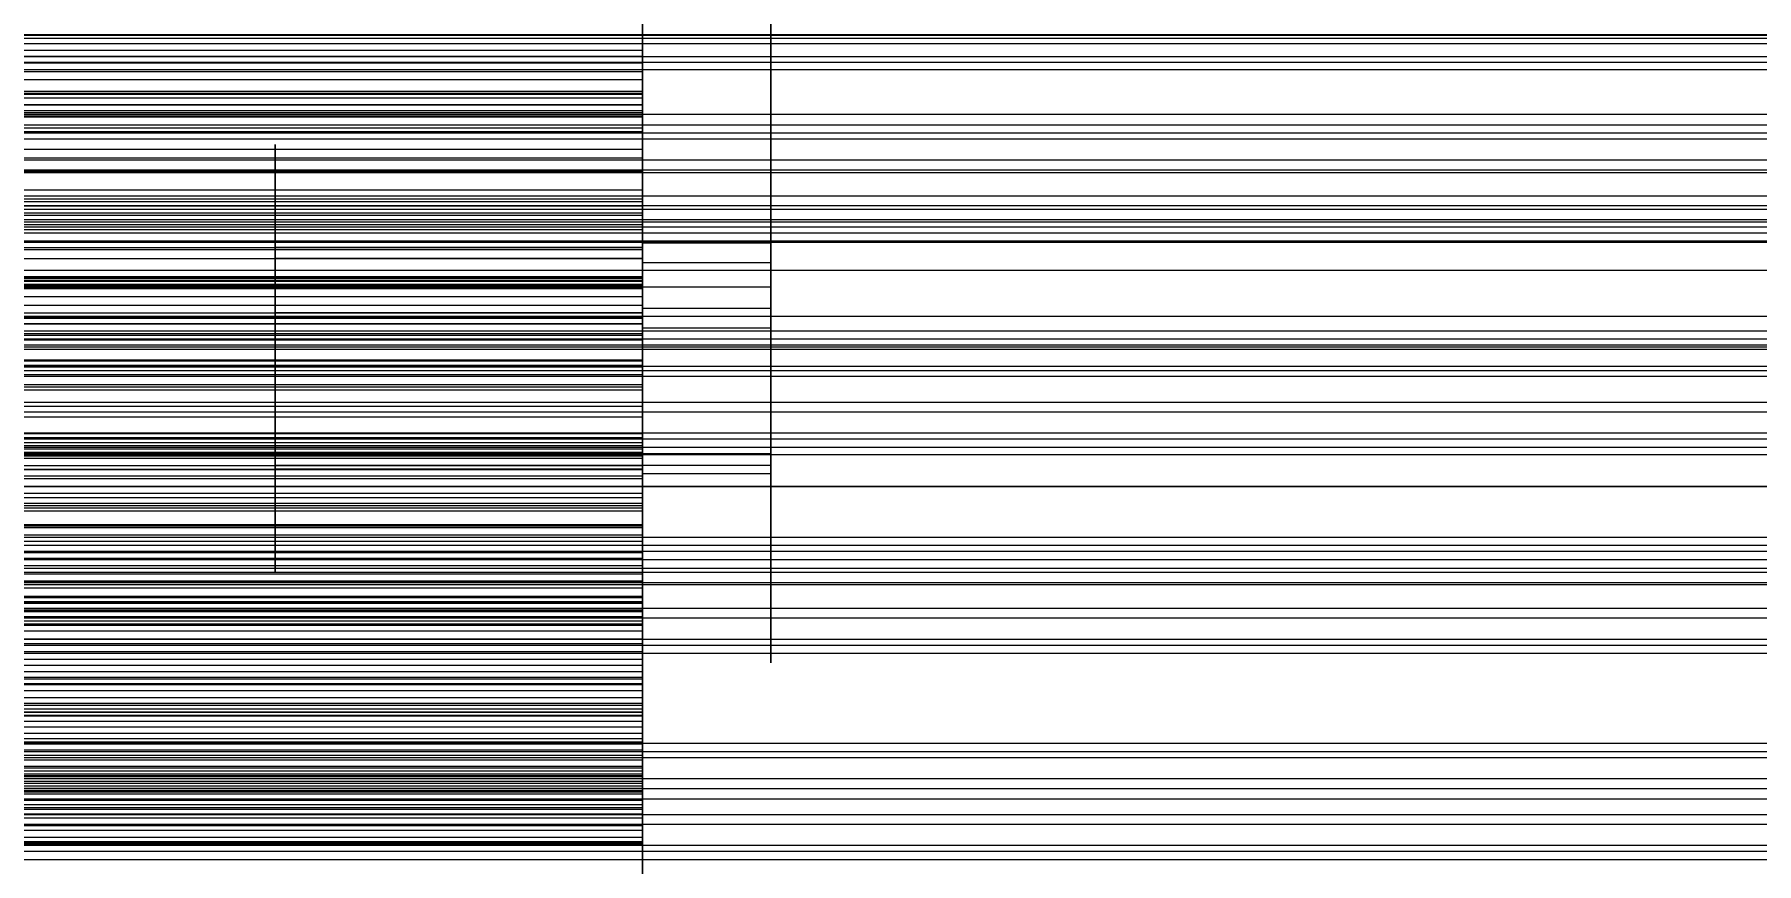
# Model space of a CAD drawing. Header units: millimetres. Extents: x -1970 to 59977, y -65068 to 6837.
# Drawn here: x 683.8 to 871.3, y -34463.4 to -34373.1 of the extents above; entities that cross this region are included whole.
import ezdxf

# ---------------------------------------------------------------- set-up
doc = ezdxf.new("R2010")
doc.units = ezdxf.units.MM
for name, color, linetype, lineweight in [('COTAS_O', 1, 'Continuous', 0), ('COTAS_P', 1, 'Continuous', 0), ('frontal_briquetadora', 7, 'Continuous', 0), ('frontal_C03', 7, 'Continuous', 0), ('frontal_secador', 7, 'Continuous', 0)]:
    doc.layers.add(name, color=color, linetype=linetype, lineweight=lineweight)
doc.dimstyles.new('R19_100', dxfattribs={"dimtxt": 250, "dimasz": 150, "dimexe": 150, "dimexo": 80, "dimgap": 100, "dimtad": 1, "dimtih": 1, "dimtoh": 1, "dimdsep": 46, "dimcen": 0.09, "dimadec": 0, "dimazin": 0, "dimtfac": 1, "dimtdec": 4, "dimtofl": 0, "dimtmove": 0, "dimatfit": 3, "dimfxl": 1, "dimtolj": 1, "dimtzin": 0, "dimarcsym": 0})

# ---------------------------------------------------------------- blocks, each defined once
blk = doc.blocks.new('*D37')
at = {"layer": 'COTAS_P', "color": 0, "lineweight": -2, "transparency": 16777216}
for p, q in [((-1750, -35420), (-1750, -34450)), ((2600, -35420), (2600, -34450)), ((-1600, -34600), (2450, -34600))]:
    blk.add_line(p, q, dxfattribs=at)
at = {"layer": 'COTAS_P', "color": 0, "transparency": 16777216}
for points in [[(-1600, -34575), (-1600, -34625), (-1750, -34600)], [(2450, -34575), (2450, -34625), (2600, -34600)]]:
    blk.add_solid(points, dxfattribs=at)
at = {"layer": 'Defpoints', "color": 0, "transparency": 16777216}
for p in [(2600, -34600), (-1750, -35500), (2600, -35500)]:
    blk.add_point(p, dxfattribs=at)
blk = doc.blocks.new('*D39')
at = {"layer": 'COTAS_O', "color": 0, "lineweight": -2, "transparency": 16777216}
for p, q in [((-1725, -34320), (-1725, -33550)), ((1725, -34320), (1725, -33550)), ((-1575, -33700), (1575, -33700))]:
    blk.add_line(p, q, dxfattribs=at)
at = {"layer": 'COTAS_O', "color": 0, "transparency": 16777216}
for points in [[(-1575, -33675), (-1575, -33725), (-1725, -33700)], [(1575, -33675), (1575, -33725), (1725, -33700)]]:
    blk.add_solid(points, dxfattribs=at)
at = {"layer": 'Defpoints', "color": 0, "transparency": 16777216}
for p in [(1725, -33700), (-1725, -34400), (1725, -34400)]:
    blk.add_point(p, dxfattribs=at)

msp = doc.modelspace()

# ---------------------------------------------------------------- linework, layer by layer
at = {"layer": 'frontal_briquetadora'}
for p, q in [((750, -34362.398), (750, -34374.777)), ((750, -34363.611), (750, -34373.165)), ((750, -34374.757), (750, -34370.081)), ((750, -34370.153), (750, -34379.456)), ((764, -34374.757), (764, -34370.081)), ((750, -34370.411), (750, -34376.147)), ((750, -34370.439), (750, -34380.005)), ((750, -34371.427), (750, -34375.237)), ((750, -34377.104), (750, -34371.965)), ((750, -34383.225), (750, -34372.036)), ((764, -34371.427), (764, -34375.237)), ((750, -34373.165), (550, -34373.165)), ((750, -34381.578), (750, -34372.854)), ((750, -34373.165), (750, -34375.462)), ((550, -34374.777), (750, -34374.777)), ((750, -34375.462), (550, -34375.462)), ((750, -34375.237), (750, -34374.757)), ((750, -34374.777), (750, -34385.556)), ((750, -34379.012), (750, -34375.202)), ((750, -34375.202), (750, -34375.683)), ((750, -34375.462), (750, -34377.994)), ((750, -34375.683), (750, -34380.358)), ((764, -34375.237), (764, -34374.757)), ((764, -34379.012), (764, -34375.202)), ((764, -34375.202), (764, -34375.683)), ((764, -34375.683), (764, -34380.358)), ((550, -34376.147), (750, -34376.147)), ((550, -34377.104), (750, -34377.104)), ((750, -34376.147), (750, -34379.236)), ((750, -34379.559), (750, -34377.104)), ((750, -34377.994), (550, -34377.994)), ((550, -34379.236), (750, -34379.236)), ((550, -34379.456), (750, -34379.456)), ((550, -34379.559), (750, -34379.559)), ((750, -34377.994), (750, -34380.73)), ((750, -34386.358), (750, -34379.012)), ((750, -34383.373), (750, -34379.125)), ((750, -34379.236), (750, -34379.559)), ((750, -34379.456), (750, -34386.483)), ((764, -34386.358), (764, -34379.012)), ((764, -34383.373), (764, -34379.125)), ((750, -34380.005), (550, -34380.005)), ((750, -34380.73), (550, -34380.73)), ((750, -34380.778), (550, -34380.778)), ((750, -34381.382), (550, -34381.382)), ((750, -34380.005), (750, -34380.778)), ((750, -34380.358), (750, -34388.304)), ((750, -34380.73), (750, -34383.655)), ((750, -34380.778), (750, -34381.382)), ((750, -34381.382), (750, -34381.806)), ((764, -34380.358), (764, -34388.304)), ((550, -34381.578), (750, -34381.578)), ((750, -34381.806), (550, -34381.806)), ((750, -34381.857), (550, -34381.857)), ((750, -34382.04), (550, -34382.04)), ((750, -34382.066), (550, -34382.066)), ((550, -34383.225), (750, -34383.225)), ((750, -34387.945), (750, -34381.578)), ((750, -34381.806), (750, -34382.04)), ((750, -34382.066), (750, -34381.857)), ((750, -34381.857), (750, -34391.282)), ((750, -34382.04), (750, -34382.066)), ((750, -34386.127), (750, -34382.317)), ((750, -34382.317), (750, -34382.797)), ((750, -34382.797), (750, -34387.473)), ((750, -34392.488), (750, -34383.225)), ((750, -34391.028), (750, -34383.373)), ((764, -34386.127), (764, -34382.317)), ((764, -34382.317), (764, -34382.797)), ((764, -34382.797), (764, -34387.473)), ((764, -34391.028), (764, -34383.373)), ((750, -34383.655), (550, -34383.655)), ((710, -34387.127), (710, -34385.049)), ((710, -34385.049), (710, -34385.311)), ((750, -34383.655), (750, -34386.753)), ((750, -34386.721), (750, -34384.557)), ((750, -34384.557), (750, -34384.83)), ((750, -34384.83), (750, -34387.486)), ((750, -34387.127), (750, -34385.049)), ((750, -34385.049), (750, -34385.311)), ((550, -34385.556), (750, -34385.556)), ((550, -34386.483), (750, -34386.483)), ((750, -34386.753), (550, -34386.753)), ((710, -34385.311), (710, -34387.861)), ((710, -34391.134), (710, -34387.127)), ((750, -34385.311), (750, -34387.861)), ((750, -34385.556), (750, -34394.32)), ((750, -34393.473), (750, -34386.127)), ((750, -34395.786), (750, -34386.358)), ((750, -34386.483), (750, -34390.966)), ((750, -34390.895), (750, -34386.721)), ((750, -34386.753), (750, -34390.016)), ((750, -34391.134), (750, -34387.127)), ((764, -34393.473), (764, -34386.127)), ((764, -34395.786), (764, -34386.358)), ((550, -34387.945), (750, -34387.945)), ((710, -34387.861), (710, -34392.195)), ((710, -34391.192), (710, -34388.875)), ((750, -34387.473), (750, -34395.418)), ((750, -34387.486), (750, -34392.001)), ((750, -34387.861), (750, -34392.195)), ((750, -34391.711), (750, -34387.945)), ((750, -34388.304), (750, -34397.945)), ((750, -34390.801), (750, -34388.387)), ((750, -34391.192), (750, -34388.875)), ((764, -34387.473), (764, -34395.418)), ((764, -34388.304), (764, -34397.945)), ((750, -34390.016), (550, -34390.016)), ((750, -34390.016), (750, -34399.452)), ((750, -34395.15), (750, -34390.801)), ((550, -34390.966), (750, -34390.966)), ((750, -34391.282), (550, -34391.282)), ((550, -34391.711), (750, -34391.711)), ((550, -34392.488), (750, -34392.488)), ((550, -34392.731), (750, -34392.731)), ((710, -34396.276), (710, -34391.134)), ((710, -34395.367), (710, -34391.192)), ((710, -34394.242), (710, -34392.164)), ((710, -34392.164), (710, -34392.426)), ((710, -34392.195), (710, -34397.454)), ((710, -34392.426), (710, -34394.976)), ((750, -34396.252), (750, -34390.895)), ((750, -34390.966), (750, -34392.731)), ((750, -34400.574), (750, -34391.028)), ((750, -34396.276), (750, -34391.134)), ((750, -34395.367), (750, -34391.192)), ((750, -34391.282), (750, -34393.784)), ((750, -34393.836), (750, -34391.671)), ((750, -34391.671), (750, -34391.944)), ((750, -34392.731), (750, -34391.711)), ((750, -34391.944), (750, -34394.601)), ((750, -34392.001), (750, -34397.478)), ((750, -34394.242), (750, -34392.164)), ((750, -34392.164), (750, -34392.426)), ((750, -34392.195), (750, -34397.454)), ((750, -34392.426), (750, -34394.976)), ((750, -34399.471), (750, -34392.488)), ((764, -34400.574), (764, -34391.028)), ((750, -34393.784), (550, -34393.784)), ((550, -34394.32), (750, -34394.32)), ((710, -34398.249), (710, -34394.242)), ((750, -34402.9), (750, -34393.473)), ((750, -34393.784), (750, -34396.517)), ((750, -34398.01), (750, -34393.836)), ((750, -34398.249), (750, -34394.242)), ((750, -34394.32), (750, -34400.733)), ((750, -34394.601), (750, -34399.115)), ((764, -34402.9), (764, -34393.473)), ((520, -34396.252), (750, -34396.252)), ((710, -34394.976), (710, -34399.31)), ((710, -34400.574), (710, -34395.367)), ((750, -34396.276), (710, -34396.276)), ((710, -34401.535), (710, -34396.276)), ((750, -34394.976), (750, -34399.31)), ((750, -34400.574), (750, -34395.15)), ((750, -34400.574), (750, -34395.367)), ((750, -34395.418), (750, -34405.059)), ((764, -34395.786), (750, -34395.786)), ((750, -34405.426), (750, -34395.786)), ((750, -34401.729), (750, -34396.252)), ((750, -34401.535), (750, -34396.276)), ((764, -34395.418), (764, -34405.059)), ((764, -34405.426), (764, -34395.786)), ((520, -34397.478), (750, -34397.478)), ((750, -34396.517), (550, -34396.517)), ((750, -34397.454), (710, -34397.454)), ((710, -34397.454), (710, -34402.596)), ((710, -34403.391), (710, -34398.249)), ((750, -34396.517), (750, -34399.453)), ((750, -34397.454), (750, -34402.596)), ((750, -34397.478), (750, -34402.835)), ((764, -34397.945), (750, -34397.945)), ((750, -34397.945), (750, -34407.372)), ((750, -34403.366), (750, -34398.01)), ((750, -34401.973), (750, -34398.163)), ((750, -34398.163), (750, -34398.643)), ((750, -34403.391), (750, -34398.249)), ((764, -34397.945), (764, -34407.372)), ((764, -34401.973), (764, -34398.163)), ((764, -34398.163), (764, -34398.643)), ((750, -34399.452), (550, -34399.452)), ((550, -34399.471), (750, -34399.471)), ((550, -34399.621), (750, -34399.621)), ((750, -34399.845), (550, -34399.845)), ((750, -34399.977), (550, -34399.977)), ((710, -34399.31), (710, -34404.569)), ((750, -34402.8), (750, -34398.552)), ((750, -34398.643), (750, -34403.319)), ((750, -34399.115), (750, -34404.593)), ((750, -34399.31), (750, -34404.569)), ((750, -34399.452), (750, -34399.977)), ((750, -34399.453), (750, -34402.572)), ((750, -34403.905), (750, -34399.471)), ((750, -34399.621), (750, -34400.409)), ((750, -34401.617), (750, -34399.621)), ((750, -34400.29), (750, -34399.845)), ((750, -34399.845), (750, -34409.118)), ((750, -34399.977), (750, -34400.333)), ((764, -34402.8), (764, -34398.552)), ((764, -34398.643), (764, -34403.319)), ((520, -34400.574), (750, -34400.574)), ((750, -34400.29), (550, -34400.29)), ((750, -34400.333), (550, -34400.333)), ((550, -34400.409), (750, -34400.409)), ((750, -34400.504), (550, -34400.504)), ((750, -34400.512), (550, -34400.512)), ((550, -34400.733), (750, -34400.733)), ((550, -34401.617), (750, -34401.617)), ((750, -34400.574), (710, -34400.574)), ((710, -34400.574), (710, -34405.78)), ((710, -34405.869), (710, -34401.535)), ((750, -34400.504), (750, -34400.29)), ((750, -34400.333), (750, -34400.512)), ((750, -34400.409), (750, -34403.95)), ((750, -34400.574), (750, -34405.997)), ((764, -34400.574), (750, -34400.574)), ((750, -34400.574), (750, -34405.78)), ((750, -34400.574), (750, -34410.119)), ((750, -34400.733), (750, -34404.548)), ((750, -34405.869), (750, -34401.535)), ((750, -34406.32), (750, -34401.617)), ((750, -34406.244), (750, -34401.729)), ((750, -34409.319), (750, -34401.973)), ((764, -34400.574), (764, -34410.119)), ((764, -34409.319), (764, -34401.973)), ((520, -34403.366), (750, -34403.366)), ((750, -34402.572), (550, -34402.572)), ((550, -34403.905), (750, -34403.905)), ((550, -34403.95), (750, -34403.95)), ((710, -34402.596), (710, -34406.603)), ((750, -34403.391), (710, -34403.391)), ((710, -34408.65), (710, -34403.391)), ((750, -34402.572), (750, -34405.863)), ((750, -34402.596), (750, -34406.603)), ((750, -34410.455), (750, -34402.8)), ((750, -34402.835), (750, -34407.009)), ((764, -34402.9), (750, -34402.9)), ((750, -34412.541), (750, -34402.9)), ((750, -34403.319), (750, -34411.264)), ((750, -34408.844), (750, -34403.366)), ((750, -34408.65), (750, -34403.391)), ((750, -34405.619), (750, -34403.905)), ((750, -34403.95), (750, -34410.109)), ((764, -34410.455), (764, -34402.8)), ((764, -34412.541), (764, -34402.9)), ((764, -34403.319), (764, -34411.264)), ((520, -34404.593), (750, -34404.593)), ((550, -34404.548), (750, -34404.548)), ((550, -34405.619), (750, -34405.619)), ((750, -34405.863), (550, -34405.863)), ((750, -34404.569), (710, -34404.569)), ((710, -34404.569), (710, -34409.711)), ((710, -34405.78), (710, -34409.956)), ((710, -34408.419), (710, -34405.869)), ((750, -34404.548), (750, -34405.619)), ((750, -34404.569), (750, -34409.711)), ((750, -34404.593), (750, -34409.949)), ((764, -34405.059), (750, -34405.059)), ((750, -34405.059), (750, -34414.486)), ((750, -34413.372), (750, -34405.426)), ((750, -34405.78), (750, -34409.956)), ((750, -34405.863), (750, -34409.315)), ((750, -34408.419), (750, -34405.869)), ((764, -34405.059), (764, -34414.486)), ((764, -34413.372), (764, -34405.426)), ((550, -34406.32), (750, -34406.32)), ((710, -34406.603), (710, -34408.681)), ((750, -34405.997), (750, -34410.347)), ((750, -34408.9), (750, -34406.244)), ((750, -34413.548), (750, -34406.32)), ((750, -34406.603), (750, -34408.681)), ((750, -34407.009), (750, -34409.173)), ((750, -34407.372), (750, -34414.718)), ((750, -34409.682), (750, -34407.517)), ((750, -34407.517), (750, -34407.79)), ((764, -34407.372), (764, -34414.718)), ((550, -34408.499), (750, -34408.499)), ((550, -34408.59), (750, -34408.59)), ((750, -34409.118), (550, -34409.118)), ((750, -34409.315), (550, -34409.315)), ((710, -34410.088), (710, -34408.009)), ((710, -34408.009), (710, -34408.271)), ((710, -34408.271), (710, -34410.822)), ((710, -34410.618), (710, -34408.301)), ((710, -34408.681), (710, -34408.419)), ((710, -34412.983), (710, -34408.65)), ((750, -34407.79), (750, -34410.447)), ((750, -34410.227), (750, -34407.813)), ((750, -34410.088), (750, -34408.009)), ((750, -34408.009), (750, -34408.271)), ((750, -34408.271), (750, -34410.822)), ((750, -34410.618), (750, -34408.301)), ((750, -34408.681), (750, -34408.419)), ((750, -34408.499), (750, -34411.183)), ((750, -34408.59), (750, -34408.499)), ((750, -34411.452), (750, -34408.59)), ((750, -34412.983), (750, -34408.65)), ((750, -34413.359), (750, -34408.844)), ((750, -34409.173), (750, -34408.9)), ((750, -34409.118), (750, -34411.82)), ((750, -34409.315), (750, -34418.6)), ((750, -34418.746), (750, -34409.319)), ((764, -34418.746), (764, -34409.319)), ((550, -34410.109), (750, -34410.109)), ((550, -34411.183), (750, -34411.183)), ((550, -34411.452), (750, -34411.452)), ((710, -34409.711), (710, -34413.718)), ((710, -34409.956), (710, -34412.273)), ((710, -34414.095), (710, -34410.088)), ((710, -34414.793), (710, -34410.618)), ((710, -34410.822), (710, -34415.156)), ((750, -34413.856), (750, -34409.682)), ((750, -34409.711), (750, -34413.718)), ((750, -34409.949), (750, -34414.123)), ((750, -34409.956), (750, -34412.273)), ((750, -34414.095), (750, -34410.088)), ((750, -34410.109), (750, -34418.648)), ((750, -34410.119), (750, -34417.774)), ((750, -34414.576), (750, -34410.227)), ((750, -34410.347), (750, -34412.76)), ((750, -34410.447), (750, -34414.961)), ((750, -34420), (750, -34410.455)), ((750, -34414.793), (750, -34410.618)), ((750, -34410.822), (750, -34415.156)), ((750, -34411.183), (750, -34416.538)), ((750, -34411.264), (750, -34420.905)), ((750, -34416.974), (750, -34411.452)), ((764, -34410.119), (764, -34417.774)), ((764, -34420), (764, -34410.455)), ((764, -34411.264), (764, -34420.905)), ((750, -34411.82), (550, -34411.82)), ((710, -34415.534), (710, -34412.983)), ((750, -34411.82), (750, -34414.748)), ((750, -34420.486), (750, -34412.541)), ((750, -34415.534), (750, -34412.983)), ((750, -34416.015), (750, -34413.359)), ((750, -34418.047), (750, -34413.372)), ((764, -34420.486), (764, -34412.541)), ((764, -34418.047), (764, -34413.372)), ((550, -34413.548), (750, -34413.548)), ((750, -34414.748), (550, -34414.748)), ((710, -34413.718), (710, -34415.796)), ((710, -34419.237), (710, -34414.095)), ((710, -34420), (710, -34414.793)), ((710, -34415.156), (710, -34420.414)), ((750, -34423.026), (750, -34413.548)), ((750, -34413.718), (750, -34415.796)), ((750, -34419.212), (750, -34413.856)), ((750, -34419.237), (750, -34414.095)), ((750, -34414.123), (750, -34416.288)), ((750, -34414.486), (750, -34421.832)), ((750, -34420), (750, -34414.576)), ((750, -34414.718), (750, -34418.528)), ((750, -34414.748), (750, -34417.875)), ((750, -34420), (750, -34414.793)), ((750, -34414.961), (750, -34420.439)), ((750, -34415.156), (750, -34420.414)), ((764, -34414.486), (764, -34421.832)), ((764, -34414.718), (764, -34418.528)), ((550, -34416.449), (750, -34416.449)), ((550, -34416.538), (750, -34416.538)), ((550, -34416.974), (750, -34416.974)), ((550, -34417.056), (750, -34417.056)), ((710, -34415.796), (710, -34415.534)), ((750, -34415.796), (750, -34415.534)), ((750, -34416.288), (750, -34416.015)), ((750, -34416.449), (750, -34417.056)), ((750, -34418.624), (750, -34416.449)), ((750, -34416.538), (750, -34424.359)), ((750, -34424.945), (750, -34416.974)), ((750, -34417.056), (750, -34420.421)), ((750, -34417.532), (550, -34417.532)), ((750, -34417.875), (550, -34417.875)), ((750, -34418.213), (550, -34418.213)), ((750, -34418.6), (550, -34418.6)), ((550, -34418.624), (750, -34418.624)), ((550, -34418.648), (750, -34418.648)), ((750, -34418.665), (550, -34418.665)), ((750, -34418.874), (550, -34418.874)), ((750, -34418.916), (550, -34418.916)), ((750, -34418.982), (550, -34418.982)), ((750, -34418.213), (750, -34417.532)), ((750, -34417.532), (750, -34426.632)), ((750, -34417.774), (750, -34422.022)), ((750, -34417.875), (750, -34421.182)), ((750, -34418.528), (750, -34418.047)), ((750, -34418.665), (750, -34418.213)), ((750, -34418.6), (750, -34418.874)), ((750, -34423.497), (750, -34418.624)), ((750, -34418.648), (750, -34421.417)), ((750, -34418.916), (750, -34418.665)), ((764, -34418.746), (750, -34418.746)), ((750, -34428.387), (750, -34418.746)), ((750, -34418.874), (750, -34418.982)), ((750, -34418.982), (750, -34418.916)), ((764, -34417.774), (764, -34422.022)), ((764, -34418.528), (764, -34418.047)), ((764, -34428.387), (764, -34418.746)), ((520, -34419.212), (750, -34419.212)), ((520, -34420), (750, -34420)), ((520, -34420.439), (750, -34420.439)), ((550, -34420.421), (750, -34420.421)), ((750, -34419.237), (710, -34419.237)), ((710, -34424.495), (710, -34419.237)), ((750, -34420), (710, -34420)), ((710, -34420), (710, -34425.207)), ((750, -34420.414), (710, -34420.414)), ((710, -34420.414), (710, -34425.556)), ((750, -34424.69), (750, -34419.212)), ((750, -34424.495), (750, -34419.237)), ((750, -34420), (750, -34425.424)), ((764, -34420), (750, -34420)), ((750, -34420), (750, -34425.207)), ((750, -34420), (750, -34429.545)), ((750, -34420.414), (750, -34425.556)), ((750, -34420.421), (750, -34426.416)), ((750, -34420.439), (750, -34425.795)), ((750, -34425.162), (750, -34420.486)), ((764, -34420), (764, -34429.545)), ((764, -34425.162), (764, -34420.486)), ((750, -34421.182), (550, -34421.182)), ((550, -34421.417), (750, -34421.417)), ((764, -34420.905), (750, -34420.905)), ((750, -34420.905), (750, -34430.332)), ((750, -34421.182), (750, -34424.657)), ((750, -34421.417), (750, -34424.121)), ((750, -34421.832), (750, -34425.643)), ((764, -34420.905), (764, -34430.332)), ((764, -34421.832), (764, -34425.643)), ((550, -34423.026), (750, -34423.026)), ((550, -34423.497), (750, -34423.497)), ((550, -34424.121), (750, -34424.121)), ((550, -34424.359), (750, -34424.359)), ((710, -34428.829), (710, -34424.495)), ((750, -34434.387), (750, -34423.026)), ((750, -34430.882), (750, -34423.497)), ((750, -34424.121), (750, -34426.757)), ((750, -34424.359), (750, -34434.344)), ((750, -34428.829), (750, -34424.495)), ((750, -34424.657), (550, -34424.657)), ((550, -34424.945), (750, -34424.945)), ((550, -34426.416), (750, -34426.416)), ((710, -34425.207), (710, -34429.382)), ((710, -34425.556), (710, -34429.563)), ((750, -34424.657), (750, -34428.29)), ((750, -34429.204), (750, -34424.69)), ((750, -34427.56), (750, -34424.945)), ((750, -34425.643), (750, -34425.162)), ((750, -34425.207), (750, -34429.382)), ((750, -34425.424), (750, -34429.773)), ((750, -34425.556), (750, -34429.563)), ((750, -34425.795), (750, -34429.969)), ((750, -34426.416), (750, -34434.809)), ((764, -34425.643), (764, -34425.162)), ((750, -34426.632), (550, -34426.632)), ((550, -34426.757), (750, -34426.757)), ((550, -34427.56), (750, -34427.56)), ((750, -34428.29), (550, -34428.29)), ((750, -34426.632), (750, -34429.526)), ((750, -34426.757), (750, -34429.325)), ((750, -34430.107), (750, -34427.56)), ((750, -34428.29), (750, -34437.401)), ((750, -34436.332), (750, -34428.387)), ((764, -34436.332), (764, -34428.387)), ((550, -34429.325), (750, -34429.325)), ((750, -34429.526), (550, -34429.526)), ((550, -34430.107), (750, -34430.107)), ((710, -34431.379), (710, -34428.829)), ((710, -34429.382), (710, -34431.699)), ((710, -34429.563), (710, -34431.641)), ((750, -34431.379), (750, -34428.829)), ((750, -34431.861), (750, -34429.204)), ((750, -34429.325), (750, -34431.823)), ((750, -34429.382), (750, -34431.699)), ((750, -34429.526), (750, -34432.642)), ((750, -34429.545), (750, -34437.2)), ((750, -34429.563), (750, -34431.641)), ((750, -34429.773), (750, -34432.187)), ((750, -34429.969), (750, -34432.134)), ((750, -34432.583), (750, -34430.107)), ((764, -34429.545), (764, -34437.2)), ((550, -34430.882), (750, -34430.882)), ((550, -34431.823), (750, -34431.823)), ((710, -34431.641), (710, -34431.379)), ((750, -34430.332), (750, -34437.678)), ((750, -34433.336), (750, -34430.882)), ((750, -34431.641), (750, -34431.379)), ((750, -34431.823), (750, -34434.25)), ((750, -34432.134), (750, -34431.861)), ((764, -34430.332), (764, -34437.678)), ((550, -34432.583), (750, -34432.583)), ((750, -34432.642), (550, -34432.642)), ((550, -34433.336), (750, -34433.336)), ((750, -34434.988), (750, -34432.583)), ((750, -34432.642), (750, -34435.953)), ((750, -34435.719), (750, -34433.336)), ((550, -34434.25), (750, -34434.25)), ((550, -34434.344), (750, -34434.344)), ((550, -34434.387), (750, -34434.387)), ((550, -34434.809), (750, -34434.809)), ((750, -34434.876), (550, -34434.876)), ((550, -34434.988), (750, -34434.988)), ((550, -34435.719), (750, -34435.719)), ((750, -34435.79), (550, -34435.79)), ((750, -34434.25), (750, -34436.605)), ((750, -34434.344), (750, -34446.111)), ((750, -34447.196), (750, -34434.387)), ((750, -34434.809), (750, -34445.279)), ((750, -34435.79), (750, -34434.876)), ((750, -34434.876), (750, -34443.78)), ((750, -34437.321), (750, -34434.988)), ((750, -34438.029), (750, -34435.719)), ((750, -34436.481), (750, -34435.79)), ((750, -34435.953), (550, -34435.953)), ((750, -34436.481), (550, -34436.481)), ((550, -34436.605), (750, -34436.605)), ((750, -34436.973), (550, -34436.973)), ((750, -34437.284), (550, -34437.284)), ((550, -34437.321), (750, -34437.321)), ((750, -34437.401), (550, -34437.401)), ((750, -34437.424), (550, -34437.424)), ((750, -34435.953), (750, -34439.44)), ((750, -34441.008), (750, -34436.332)), ((750, -34436.973), (750, -34436.481)), ((750, -34436.605), (750, -34438.887)), ((750, -34437.284), (750, -34436.973)), ((750, -34437.2), (750, -34441.448)), ((750, -34437.424), (750, -34437.284)), ((750, -34439.58), (750, -34437.321)), ((750, -34437.401), (750, -34437.424)), ((750, -34437.678), (750, -34441.488)), ((764, -34441.008), (764, -34436.332)), ((764, -34437.2), (764, -34441.448)), ((764, -34437.678), (764, -34441.488)), ((550, -34438.029), (750, -34438.029)), ((550, -34438.887), (750, -34438.887)), ((750, -34439.44), (550, -34439.44)), ((550, -34439.58), (750, -34439.58)), ((750, -34440.265), (750, -34438.029)), ((750, -34438.887), (750, -34441.096)), ((750, -34439.44), (750, -34443.091)), ((750, -34441.765), (750, -34439.58)), ((550, -34440.265), (750, -34440.265)), ((550, -34441.096), (750, -34441.096)), ((750, -34442.427), (750, -34440.265)), ((750, -34441.488), (750, -34441.008)), ((750, -34441.096), (750, -34443.229)), ((764, -34441.488), (764, -34441.008)), ((550, -34441.765), (750, -34441.765)), ((550, -34442.427), (750, -34442.427)), ((750, -34443.091), (550, -34443.091)), ((550, -34443.229), (750, -34443.229)), ((750, -34443.875), (750, -34441.765)), ((750, -34444.514), (750, -34442.427)), ((750, -34443.091), (750, -34446.897)), ((750, -34443.229), (750, -34445.286)), ((750, -34443.78), (550, -34443.78)), ((550, -34443.875), (750, -34443.875)), ((550, -34444.514), (750, -34444.514)), ((750, -34443.78), (750, -34446.86)), ((750, -34445.909), (750, -34443.875)), ((750, -34446.523), (750, -34444.514)), ((550, -34445.279), (750, -34445.279)), ((550, -34445.286), (750, -34445.286)), ((550, -34445.909), (750, -34445.909)), ((550, -34446.111), (750, -34446.111)), ((550, -34446.523), (750, -34446.523)), ((750, -34446.86), (550, -34446.86)), ((750, -34446.897), (550, -34446.897)), ((750, -34445.279), (750, -34457.423)), ((750, -34445.286), (750, -34447.267)), ((750, -34447.865), (750, -34445.909)), ((750, -34446.111), (750, -34459.207)), ((750, -34448.456), (750, -34446.523)), ((750, -34446.86), (750, -34450.157)), ((750, -34446.897), (750, -34455.811)), ((550, -34447.196), (750, -34447.196)), ((550, -34447.267), (750, -34447.267)), ((550, -34447.865), (750, -34447.865)), ((550, -34448.456), (750, -34448.456)), ((750, -34460.96), (750, -34447.196)), ((750, -34447.267), (750, -34449.169)), ((750, -34449.743), (750, -34447.865)), ((750, -34450.31), (750, -34448.456)), ((550, -34449.169), (750, -34449.169)), ((550, -34449.743), (750, -34449.743)), ((750, -34450.157), (550, -34450.157)), ((550, -34450.31), (750, -34450.31)), ((750, -34449.169), (750, -34450.993)), ((750, -34451.543), (750, -34449.743)), ((750, -34450.157), (750, -34453.643)), ((750, -34452.084), (750, -34450.31)), ((550, -34450.993), (750, -34450.993)), ((550, -34451.543), (750, -34451.543)), ((750, -34451.835), (550, -34451.835)), ((550, -34452.084), (750, -34452.084)), ((550, -34452.738), (750, -34452.738)), ((750, -34450.993), (750, -34452.738)), ((750, -34453.263), (750, -34451.543)), ((750, -34452.98), (750, -34451.835)), ((750, -34451.835), (750, -34460.521)), ((750, -34453.779), (750, -34452.084)), ((750, -34452.738), (750, -34454.402)), ((750, -34452.98), (550, -34452.98)), ((550, -34453.263), (750, -34453.263)), ((750, -34453.643), (550, -34453.643)), ((550, -34453.779), (750, -34453.779)), ((750, -34453.907), (550, -34453.907)), ((550, -34454.402), (750, -34454.402)), ((750, -34454.64), (550, -34454.64)), ((750, -34453.907), (750, -34452.98)), ((750, -34454.902), (750, -34453.263)), ((750, -34453.643), (750, -34457.302)), ((750, -34455.393), (750, -34453.779)), ((750, -34454.64), (750, -34453.907)), ((750, -34454.402), (750, -34461.227)), ((750, -34455.196), (750, -34454.64)), ((550, -34454.902), (750, -34454.902)), ((750, -34455.196), (550, -34455.196)), ((550, -34455.393), (750, -34455.393)), ((750, -34455.583), (550, -34455.583)), ((750, -34455.811), (550, -34455.811)), ((550, -34456.46), (750, -34456.46)), ((750, -34456.46), (750, -34454.902)), ((750, -34455.583), (750, -34455.196)), ((750, -34456.926), (750, -34455.393)), ((750, -34455.811), (750, -34455.583)), ((750, -34457.936), (750, -34456.46)), ((550, -34456.926), (750, -34456.926)), ((750, -34457.302), (550, -34457.302)), ((550, -34457.423), (750, -34457.423)), ((550, -34457.936), (750, -34457.936)), ((550, -34458.377), (750, -34458.377)), ((750, -34458.377), (750, -34456.926)), ((750, -34457.302), (750, -34461.12)), ((750, -34457.423), (750, -34470.774)), ((750, -34464.14), (750, -34457.936)), ((750, -34459.744), (750, -34458.377)), ((550, -34459.207), (750, -34459.207)), ((550, -34459.744), (750, -34459.744)), ((750, -34459.207), (750, -34473.128)), ((750, -34461.029), (750, -34459.744)), ((750, -34460.521), (550, -34460.521)), ((550, -34460.96), (750, -34460.96)), ((550, -34461.029), (750, -34461.029)), ((750, -34461.12), (550, -34461.12)), ((550, -34461.227), (750, -34461.227)), ((750, -34460.521), (750, -34463.78)), ((750, -34475.151), (750, -34460.96)), ((750, -34466.598), (750, -34461.029)), ((750, -34461.12), (750, -34465.089)), ((750, -34461.227), (750, -34470.352))]:
    msp.add_line(p, q, dxfattribs=at)
at = {"layer": 'frontal_C03'}
for p, q in [((1250, -34373.117), (-1250, -34373.117)), ((-1250, -34373.141), (1250, -34373.141)), ((-1250, -34375.479), (1250, -34375.479)), ((-1250, -34376.064), (1250, -34376.064)), ((-1250, -34376.861), (1250, -34376.861)), ((1250, -34382.923), (-1250, -34382.923)), ((1250, -34383.804), (-1250, -34383.804)), ((1250, -34384.458), (-1250, -34384.458)), ((1250, -34386.765), (-1250, -34386.765)), ((-1250, -34387.823), (1250, -34387.823)), ((1250, -34390.675), (-1250, -34390.675)), ((1250, -34391.732), (-1250, -34391.732)), ((1250, -34394.039), (-1250, -34394.039)), ((-1500, -34395.695), (1500, -34395.695)), ((1250, -34394.693), (-1250, -34394.693)), ((1250, -34395.574), (-1250, -34395.574)), ((1530, -34398.773), (-1530, -34398.773)), ((1530, -34403.773), (-1530, -34403.773)), ((1250, -34405.381), (-1250, -34405.381)), ((1500, -34407.104), (-1500, -34407.104)), ((1500, -34407.389), (-1500, -34407.389)), ((1250, -34406.262), (-1250, -34406.262)), ((1250, -34406.915), (-1250, -34406.915)), ((1250, -34409.223), (-1250, -34409.223)), ((-1250, -34410.28), (1250, -34410.28)), ((1250, -34413.132), (-1250, -34413.132)), ((1250, -34414.19), (-1250, -34414.19)), ((1250, -34416.497), (-1250, -34416.497)), ((-1500, -34418.797), (1500, -34418.797)), ((1250, -34417.151), (-1250, -34417.151)), ((1250, -34418.032), (-1250, -34418.032)), ((-1500, -34422.245), (1500, -34422.245)), ((1250, -34427.838), (-1250, -34427.838)), ((1250, -34428.72), (-1250, -34428.72)), ((1250, -34429.373), (-1250, -34429.373)), ((1500, -34431.228), (-1500, -34431.228)), ((1250, -34431.68), (-1250, -34431.68)), ((-1250, -34432.738), (1250, -34432.738)), ((1250, -34435.59), (-1250, -34435.59)), ((1250, -34436.647), (-1250, -34436.647)), ((1250, -34438.955), (-1250, -34438.955)), ((1250, -34439.608), (-1250, -34439.608)), ((1250, -34440.49), (-1250, -34440.49)), ((1250, -34450.296), (-1250, -34450.296)), ((1250, -34451.177), (-1250, -34451.177)), ((1250, -34451.831), (-1250, -34451.831)), ((1250, -34454.138), (-1250, -34454.138)), ((1500, -34456.351), (-1500, -34456.351)), ((-1250, -34455.195), (1250, -34455.195)), ((1250, -34458.048), (-1250, -34458.048)), ((1250, -34459.105), (-1250, -34459.105)), ((1250, -34461.412), (-1250, -34461.412)), ((1250, -34462.066), (-1250, -34462.066)), ((1250, -34462.947), (-1250, -34462.947))]:
    msp.add_line(p, q, dxfattribs=at)
at = {"layer": 'frontal_secador'}
for p, q in [((1360, -34373.5), (-1360, -34373.5)), ((1250, -34374.076), (-1250, -34374.076)), ((1360, -34381.784), (-1360, -34381.784)), ((1360, -34388.141), (-1360, -34388.141)), ((1360, -34392.137), (-1360, -34392.137)), ((1360, -34393.5), (-1360, -34393.5)), ((1250, -34393.25), (-1250, -34393.25)), ((1250, -34409.715), (-1250, -34409.715)), ((1250, -34422.349), (-1250, -34422.349)), ((1250, -34430.291), (-1250, -34430.291)), ((1250, -34433), (-1250, -34433))]:
    msp.add_line(p, q, dxfattribs=at)

# ---------------------------------------------------------------- dimensions: what is measured, and where the dimension line sits
at = {"layer": 'COTAS_O'}
dim = msp.add_aligned_dim(p1=(-1725, -34400), p2=(1725, -34400), distance=700, text='<> O', dimstyle='R19_100', dxfattribs=at)
dim.commit()
dim.dimension.update_dxf_attribs({"geometry": '*D39', "text_midpoint": (0, -33700)})
at = {"layer": 'COTAS_P'}
dim = msp.add_aligned_dim(p1=(-1750, -35500), p2=(2600, -35500), distance=900, text='<> P', dimstyle='R19_100', dxfattribs=at)
dim.commit()
dim.dimension.update_dxf_attribs({"geometry": '*D37', "text_midpoint": (425, -34600)})

doc.saveas('drawing.dxf')
